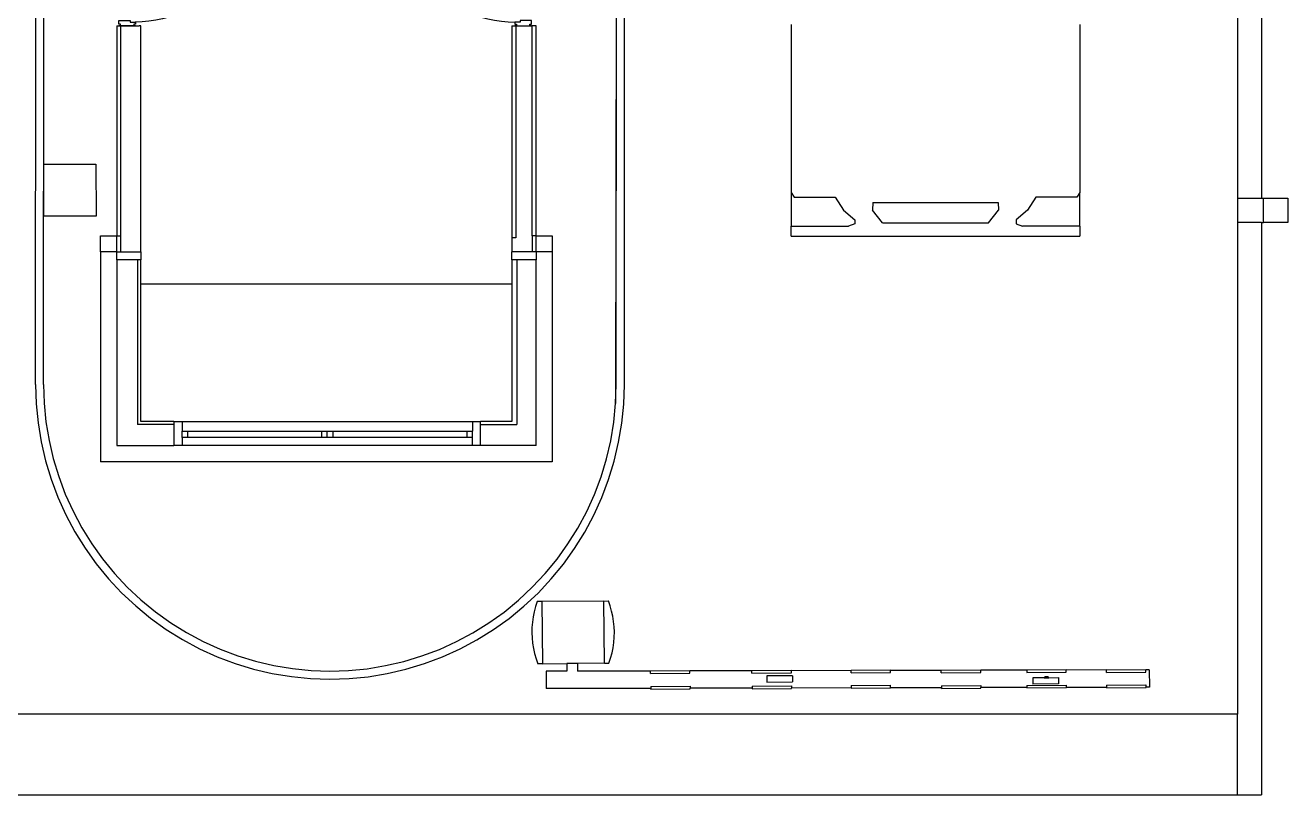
# Model space of a CAD drawing. Header units: millimetres. Extents: x 44692 to 659456, y -26273 to 96111.
# Drawn here: x 211544.65 to 211552.47, y 96099.66 to 96104.43 of the extents above; entities that cross this region are included whole.
import ezdxf

# ---------------------------------------------------------------- set-up
doc = ezdxf.new("R2010")
doc.units = ezdxf.units.MM
doc.header["$LTSCALE"] = 100
doc.layers.add('Edges', color=7, linetype='Continuous')

# ---------------------------------------------------------------- blocks, each defined once
blk = doc.blocks.new('*U171')
blk.add_lwpolyline([(34, 1426, -0.396717), (1269, 192)], format="xyb")
for points in [[(72, 192), (34, 192), (34, 1426), (72, 1426)], [(34, 192), (17, 192), (17, 192), (17, 192), (17, 192), (17, 177), (0, 177), (0, 191), (0, 41), (0, 56), (17, 56), (17, 41), (34, 41), (34, 41), (50, 41), (50, 144), (34, 144)], [(1302, 182), (1302, 197), (1302, 197), (1302, 46), (1302, 61), (1285, 61), (1285, 46), (1269, 46), (1269, 46), (1252, 46), (1252, 149), (1269, 149), (1269, 197), (1285, 197), (1285, 182)]]:
    blk.add_lwpolyline(points, close=True)
blk.add_lwpolyline([(34, 192), (72, 192)])
blk = doc.blocks.new('secutiry checkpoint guard house pl')
at = {"layer": 'Edges'}
for p, q in [((29.4982, 29.854), (29.4982, 19.9578)), ((22.0481, 21.9998), (22.0511, 27.6648)), ((22.0981, 21.9997), (22.1011, 27.6647)), ((25.6511, 27.6628), (25.6442, 21.8818)), ((25.6481, 21.9978), (25.6511, 27.6628)), ((25.6981, 21.9978), (25.7011, 27.6628)), ((29.6482, 25.5033), (29.6482, 23.1533)), ((22.5512, 24.2213), (22.5512, 22.9213)), ((22.5512, 24.2213), (22.5612, 24.2213)), ((22.5612, 24.2213), (22.5762, 24.2213)), ((22.5762, 22.9213), (22.5762, 24.2213)), ((22.5762, 24.2213), (22.6912, 24.2213)), ((22.7012, 24.2213), (22.6912, 24.2213)), ((22.7012, 22.8213), (22.7012, 24.2213)), ((25.0004, 24.2213), (25.0108, 24.2213)), ((25.0004, 24.2213), (25.0004, 22.9083)), ((25.0108, 24.2213), (25.0245, 24.2213)), ((25.0245, 24.2213), (25.0245, 22.9083)), ((25.0245, 24.2213), (25.1262, 24.2213)), ((25.1262, 22.9213), (25.1262, 24.2213)), ((25.1408, 24.2213), (25.1262, 24.2213)), ((25.1512, 24.2213), (25.1408, 24.2213)), ((25.1512, 22.9213), (25.1512, 24.2213)), ((26.7316, 24.23), (26.7316, 23.1889)), ((28.5223, 24.23), (28.5223, 23.1889)), ((22.0995, 23.3652), (22.423, 23.3656)), ((22.0999, 23.0417), (22.0995, 23.3652)), ((22.423, 23.3656), (22.4234, 23.0421)), ((26.7316, 23.1889), (26.7516, 23.1602)), ((26.7316, 23.1889), (26.7316, 22.9807)), ((28.5223, 23.1889), (28.5023, 23.1602)), ((28.5223, 22.9807), (28.5223, 23.1889)), ((26.7516, 23.1602), (27.0056, 23.1602)), ((27.0056, 23.1602), (27.0564, 23.0794)), ((27.238, 23.1277), (27.2359, 23.0794)), ((27.238, 23.1277), (28.0159, 23.1277)), ((28.0159, 23.1277), (28.0181, 23.0794)), ((28.2483, 23.1602), (28.1975, 23.0794)), ((28.5023, 23.1602), (28.2483, 23.1602)), ((29.5006, 23.1533), (29.6482, 23.1533)), ((29.6482, 23.1533), (29.6597, 23.1533)), ((29.6597, 23.0033), (29.6597, 23.1533)), ((29.6597, 23.1533), (29.8103, 23.1533)), ((29.8103, 23.1533), (29.8103, 23.0033)), ((22.4234, 23.0421), (22.0999, 23.0417)), ((27.0564, 23.0794), (27.1263, 23.0191)), ((27.1263, 23.0191), (27.1264, 22.9955)), ((27.2976, 23.0004), (27.2359, 23.0794)), ((27.9564, 23.0004), (28.0181, 23.0794)), ((28.1975, 23.0794), (28.1276, 23.0191)), ((28.1276, 23.0191), (28.1276, 22.9955)), ((26.7316, 22.9807), (27.0878, 22.9807)), ((26.7316, 22.9178), (26.7316, 22.9807)), ((27.1264, 22.9955), (27.0878, 22.9807)), ((27.2976, 23.0004), (27.9564, 23.0004)), ((28.1276, 22.9955), (28.1661, 22.9807)), ((28.5223, 22.9807), (28.1661, 22.9807)), ((28.5223, 22.9807), (28.5223, 22.9178)), ((29.6482, 23.0033), (29.5006, 23.0033)), ((29.6482, 23.0033), (29.6482, 19.4578)), ((29.6482, 23.0033), (29.6597, 23.0033)), ((29.8103, 23.0033), (29.6597, 23.0033)), ((22.4512, 22.8213), (22.4512, 22.9213)), ((22.4512, 22.9213), (22.5512, 22.9213)), ((22.5512, 22.9213), (22.5762, 22.9213)), ((22.5512, 22.8213), (22.5512, 22.9213)), ((22.5762, 22.8213), (22.5762, 22.9213)), ((25.0245, 22.9083), (25.0004, 22.9083)), ((25.0004, 22.9083), (25.0004, 22.8213)), ((25.1512, 22.9213), (25.1262, 22.9213)), ((25.1262, 22.9213), (25.1262, 22.8213)), ((25.1512, 22.8213), (25.1512, 22.9213)), ((25.1512, 22.9213), (25.2512, 22.9213)), ((25.2512, 22.9213), (25.2512, 22.8213)), ((26.7316, 22.9178), (28.5223, 22.9178)), ((22.4512, 22.8213), (22.4512, 21.5213)), ((22.5512, 22.8213), (22.4512, 22.8213)), ((22.5512, 22.8213), (22.5762, 22.8213)), ((22.5512, 22.7713), (22.5512, 22.8213)), ((22.5762, 22.8213), (22.7012, 22.8213)), ((22.7012, 22.8213), (22.7012, 22.7713)), ((25.1262, 22.8213), (25.0004, 22.8213)), ((25.0004, 22.7713), (25.0004, 22.8213)), ((25.1512, 22.8213), (25.1262, 22.8213)), ((25.2512, 22.8213), (25.1512, 22.8213)), ((25.1512, 22.8213), (25.1512, 22.7713)), ((25.2512, 22.8213), (25.2512, 21.5213)), ((22.5512, 22.7713), (22.5512, 21.6213)), ((22.6812, 22.7713), (22.5512, 22.7713)), ((22.6812, 22.7713), (22.6812, 21.7513)), ((22.7012, 22.7713), (22.6812, 22.7713)), ((22.7012, 22.6213), (22.7012, 22.7713)), ((25.0312, 22.7713), (25.0004, 22.7713)), ((25.0004, 22.7713), (25.0004, 22.6213)), ((25.0312, 22.7713), (25.0312, 21.7513)), ((25.1512, 22.7713), (25.0312, 22.7713)), ((25.1512, 21.6213), (25.1512, 22.7713)), ((22.7012, 21.7713), (22.7012, 22.6213)), ((25.0004, 22.6213), (22.7012, 22.6213)), ((25.0004, 22.6213), (25.0004, 21.7713)), ((22.0481, 21.9998), (22.0519, 21.8804)), ((22.0981, 21.9997), (22.1018, 21.8836)), ((25.6442, 21.8818), (25.6481, 21.9978)), ((25.6941, 21.8785), (25.6981, 21.9978)), ((22.0519, 21.8804), (22.0636, 21.7615)), ((22.1018, 21.8836), (22.1131, 21.768)), ((25.6328, 21.7662), (25.6442, 21.8818)), ((25.6823, 21.7596), (25.6941, 21.8785)), ((22.0636, 21.7615), (22.0829, 21.6437)), ((22.1131, 21.768), (22.132, 21.6534)), ((22.9062, 21.7713), (22.7012, 21.7713)), ((22.9062, 21.7713), (22.9562, 21.7713)), ((22.9062, 21.7713), (22.9062, 21.7513)), ((22.9562, 21.7713), (24.7562, 21.7713)), ((22.9562, 21.7713), (22.9562, 21.7113)), ((24.7562, 21.7713), (24.8062, 21.7713)), ((24.7562, 21.7713), (24.7562, 21.7113)), ((25.0004, 21.7713), (24.8062, 21.7713)), ((24.8062, 21.7513), (24.8062, 21.7713)), ((25.6138, 21.6516), (25.6328, 21.7662)), ((25.6628, 21.6418), (25.6823, 21.7596)), ((22.9062, 21.7513), (22.6812, 21.7513)), ((22.9062, 21.7513), (22.9062, 21.6213)), ((22.9562, 21.6713), (22.9562, 21.7113)), ((22.9562, 21.7113), (22.9912, 21.7113)), ((22.9912, 21.7113), (22.9912, 21.6713)), ((22.9912, 21.7113), (23.8212, 21.7113)), ((23.8212, 21.7113), (23.8212, 21.6713)), ((23.8212, 21.7113), (23.8562, 21.7113)), ((23.8562, 21.6713), (23.8562, 21.7113)), ((23.8562, 21.7113), (23.8912, 21.7113)), ((23.8912, 21.7113), (23.8912, 21.6713)), ((23.8912, 21.7113), (24.7212, 21.7113)), ((24.7212, 21.7113), (24.7212, 21.6713)), ((24.7212, 21.7113), (24.7562, 21.7113)), ((24.7562, 21.6713), (24.7562, 21.7113)), ((24.8062, 21.7513), (25.0312, 21.7513)), ((24.8062, 21.6213), (24.8062, 21.7513)), ((22.0829, 21.6437), (22.11, 21.5274)), ((22.132, 21.6534), (22.1583, 21.5403)), ((22.5512, 21.6213), (22.9062, 21.6213)), ((22.9562, 21.6213), (22.9062, 21.6213)), ((22.9912, 21.6713), (22.9562, 21.6713)), ((22.9562, 21.6713), (22.9562, 21.6213)), ((24.7562, 21.6213), (22.9562, 21.6213)), ((23.8212, 21.6713), (22.9912, 21.6713)), ((23.8562, 21.6713), (23.8212, 21.6713)), ((23.8912, 21.6713), (23.8562, 21.6713)), ((24.7212, 21.6713), (23.8912, 21.6713)), ((24.7562, 21.6713), (24.7212, 21.6713)), ((24.7562, 21.6213), (24.7562, 21.6713)), ((24.8062, 21.6213), (24.7562, 21.6213)), ((25.1512, 21.6213), (24.8062, 21.6213)), ((25.5873, 21.5385), (25.6138, 21.6516)), ((25.6356, 21.5255), (25.6628, 21.6418)), ((22.11, 21.5274), (22.1446, 21.4131)), ((22.1583, 21.5403), (22.192, 21.4291)), ((25.2512, 21.5213), (22.4512, 21.5213)), ((25.5536, 21.4273), (25.5873, 21.5385)), ((25.6009, 21.4112), (25.6356, 21.5255)), ((22.1446, 21.4131), (22.1866, 21.3013)), ((22.192, 21.4291), (22.2328, 21.3204)), ((25.5126, 21.3187), (25.5536, 21.4273)), ((25.5588, 21.2995), (25.6009, 21.4112)), ((22.1866, 21.3013), (22.2358, 21.1925)), ((22.2328, 21.3204), (22.2807, 21.2146)), ((25.4646, 21.2129), (25.5126, 21.3187)), ((25.5094, 21.1907), (25.5588, 21.2995)), ((22.2807, 21.2146), (22.3354, 21.1121)), ((25.4098, 21.1105), (25.4646, 21.2129)), ((22.2358, 21.1925), (22.2921, 21.0871)), ((25.4531, 21.0855), (25.5094, 21.1907)), ((22.2921, 21.0871), (22.3551, 20.9857)), ((22.3354, 21.1121), (22.3967, 21.0134)), ((25.3484, 21.0119), (25.4098, 21.1105)), ((25.39, 20.9841), (25.4531, 21.0855)), ((22.3551, 20.9857), (22.4246, 20.8886)), ((22.3967, 21.0134), (22.4643, 20.919)), ((25.2807, 20.9175), (25.3484, 21.0119)), ((25.3203, 20.887), (25.39, 20.9841)), ((22.4643, 20.919), (22.5379, 20.8292)), ((25.207, 20.8277), (25.2807, 20.9175)), ((22.4246, 20.8886), (22.5003, 20.7962)), ((22.5379, 20.8292), (22.6173, 20.7443)), ((25.1275, 20.743), (25.207, 20.8277)), ((25.2445, 20.7948), (25.3203, 20.887)), ((22.5003, 20.7962), (22.5819, 20.709)), ((22.6173, 20.7443), (22.702, 20.6649)), ((25.0427, 20.6637), (25.1275, 20.743)), ((25.1629, 20.7076), (25.2445, 20.7948)), ((22.5819, 20.709), (22.669, 20.6273)), ((22.702, 20.6649), (22.7918, 20.5912)), ((24.9529, 20.59), (25.0427, 20.6637)), ((25.0756, 20.626), (25.1629, 20.7076)), ((22.669, 20.6273), (22.7613, 20.5515)), ((22.7918, 20.5912), (22.8861, 20.5235)), ((24.8584, 20.5224), (24.9529, 20.59)), ((24.9833, 20.5503), (25.0756, 20.626)), ((25.1395, 20.5918), (25.1329, 20.5597)), ((25.148, 20.6235), (25.1395, 20.5918)), ((25.1584, 20.6546), (25.148, 20.6235)), ((25.1865, 20.6548), (25.1584, 20.6546)), ((25.5714, 20.6581), (25.1865, 20.6548)), ((25.1865, 20.6548), (25.1898, 20.2699)), ((25.5714, 20.6581), (25.5995, 20.6584)), ((25.5747, 20.2732), (25.5714, 20.6581)), ((25.6104, 20.6274), (25.5995, 20.6584)), ((25.6195, 20.5959), (25.6104, 20.6274)), ((25.6267, 20.5639), (25.6195, 20.5959)), ((22.7613, 20.5515), (22.8583, 20.4819)), ((22.8861, 20.5235), (22.9848, 20.4621)), ((24.7598, 20.4611), (24.8584, 20.5224)), ((24.8862, 20.4808), (24.9833, 20.5503)), ((25.1283, 20.5273), (25.1256, 20.4946)), ((25.1329, 20.5597), (25.1283, 20.5273)), ((25.6319, 20.5316), (25.6267, 20.5639)), ((25.6351, 20.4989), (25.6319, 20.5316)), ((22.8583, 20.4819), (22.9597, 20.4188)), ((22.9848, 20.4621), (23.0872, 20.4073)), ((24.6573, 20.4064), (24.7598, 20.4611)), ((24.7847, 20.4178), (24.8862, 20.4808)), ((25.1256, 20.4946), (25.1249, 20.4618)), ((25.1249, 20.4618), (25.1261, 20.4291)), ((25.1261, 20.4291), (25.1294, 20.3964)), ((25.633, 20.4007), (25.6357, 20.4334)), ((25.6364, 20.4662), (25.6351, 20.4989)), ((25.6357, 20.4334), (25.6364, 20.4662)), ((22.9597, 20.4188), (23.065, 20.3624)), ((23.065, 20.3624), (23.1738, 20.3131)), ((23.0872, 20.4073), (23.1929, 20.3593)), ((23.1929, 20.3593), (23.3016, 20.3183)), ((24.4427, 20.3177), (24.5515, 20.3585)), ((24.5515, 20.3585), (24.6573, 20.4064)), ((24.5706, 20.3123), (24.6794, 20.3616)), ((24.6794, 20.3616), (24.7847, 20.4178)), ((25.1294, 20.3964), (25.1346, 20.3641)), ((25.1346, 20.3641), (25.1417, 20.3321)), ((25.6217, 20.3362), (25.6283, 20.3683)), ((25.6283, 20.3683), (25.633, 20.4007)), ((23.1738, 20.3131), (23.2855, 20.271)), ((23.2855, 20.271), (23.3998, 20.2362)), ((23.3016, 20.3183), (23.4128, 20.2845)), ((23.4128, 20.2845), (23.5259, 20.2581)), ((24.2184, 20.2577), (24.3316, 20.284)), ((24.3316, 20.284), (24.4427, 20.3177)), ((24.3445, 20.2357), (24.4588, 20.2703)), ((24.4588, 20.2703), (24.5706, 20.3123)), ((25.1417, 20.3321), (25.1508, 20.3005)), ((25.1508, 20.3005), (25.1617, 20.2696)), ((25.1898, 20.2699), (25.1617, 20.2696)), ((25.1898, 20.2699), (25.3411, 20.2712)), ((25.4083, 20.2717), (25.3411, 20.2712)), ((25.3411, 20.2712), (25.3415, 20.2234)), ((25.5747, 20.2732), (25.4083, 20.2717)), ((25.4083, 20.2717), (25.4087, 20.2235)), ((25.5747, 20.2732), (25.6028, 20.2734)), ((25.6028, 20.2734), (25.6132, 20.3045)), ((25.6132, 20.3045), (25.6217, 20.3362)), ((23.3998, 20.2362), (23.5161, 20.209)), ((23.5161, 20.209), (23.6339, 20.1895)), ((23.5259, 20.2581), (23.6405, 20.2391)), ((23.6405, 20.2391), (23.756, 20.2277)), ((23.756, 20.2277), (23.8721, 20.2238)), ((23.8721, 20.2238), (23.9882, 20.2275)), ((23.9882, 20.2275), (24.1038, 20.2389)), ((24.1038, 20.2389), (24.2184, 20.2577)), ((24.1103, 20.1893), (24.2282, 20.2087)), ((24.2282, 20.2087), (24.3445, 20.2357)), ((25.3415, 20.2234), (25.213, 20.2231)), ((25.213, 20.2231), (25.2139, 20.1153)), ((25.3424, 20.2234), (25.3415, 20.2234)), ((25.3415, 20.2234), (25.3415, 20.2232)), ((25.4087, 20.2235), (25.4073, 20.2235)), ((25.8605, 20.2245), (25.4087, 20.2235)), ((25.4087, 20.2235), (25.4087, 20.2231)), ((25.8605, 20.2249), (26.1049, 20.2269)), ((25.8605, 20.2249), (25.8605, 20.2245)), ((25.8607, 20.2084), (25.8605, 20.2245)), ((25.8607, 20.2084), (26.105, 20.2105)), ((26.1049, 20.2251), (26.1049, 20.2269)), ((26.489, 20.226), (26.1049, 20.2251)), ((26.105, 20.2105), (26.1049, 20.2251)), ((26.489, 20.2267), (26.7333, 20.2288)), ((26.489, 20.2267), (26.489, 20.226)), ((26.4891, 20.2103), (26.489, 20.226)), ((26.4891, 20.2103), (26.7335, 20.2124)), ((26.7399, 20.1954), (26.5813, 20.194)), ((26.5813, 20.194), (26.5816, 20.1555)), ((26.7333, 20.2288), (26.7334, 20.2265)), ((27.1036, 20.2273), (26.7334, 20.2265)), ((26.7335, 20.2124), (26.7334, 20.2265)), ((26.7399, 20.1954), (26.7402, 20.1569)), ((27.1036, 20.2297), (27.348, 20.2318)), ((27.1036, 20.2297), (27.1036, 20.2273)), ((27.1038, 20.2132), (27.1036, 20.2273)), ((27.1038, 20.2132), (27.3481, 20.2153)), ((27.348, 20.2318), (27.348, 20.2279)), ((27.6628, 20.2286), (27.348, 20.2279)), ((27.3481, 20.2153), (27.348, 20.2279)), ((27.6628, 20.2289), (27.9072, 20.2309)), ((27.6628, 20.2289), (27.6628, 20.2286)), ((27.6629, 20.2124), (27.6628, 20.2286)), ((27.6629, 20.2124), (27.9073, 20.2145)), ((27.9072, 20.2291), (27.9072, 20.2309)), ((28.193, 20.2298), (27.9072, 20.2291)), ((27.9073, 20.2145), (27.9072, 20.2291)), ((28.193, 20.2315), (28.4373, 20.2336)), ((28.193, 20.2315), (28.193, 20.2298)), ((28.193, 20.2298), (28.1931, 20.215)), ((28.1931, 20.215), (28.4375, 20.2171)), ((28.309, 20.1901), (28.3131, 20.1911)), ((28.3131, 20.1911), (28.3173, 20.191)), ((28.3173, 20.191), (28.3214, 20.1899)), ((28.4373, 20.2336), (28.4374, 20.2303)), ((28.6863, 20.2309), (28.4374, 20.2303)), ((28.4375, 20.2171), (28.4374, 20.2303)), ((28.6863, 20.2321), (28.9307, 20.2342)), ((28.6863, 20.2321), (28.6863, 20.2309)), ((28.6865, 20.2157), (28.6863, 20.2309)), ((28.6865, 20.2157), (28.9308, 20.2178)), ((28.9307, 20.2342), (28.9307, 20.2314)), ((28.9516, 20.2315), (28.9307, 20.2314)), ((28.9308, 20.2178), (28.9307, 20.2314)), ((28.9516, 20.2315), (28.9526, 20.1237)), ((23.6339, 20.1895), (23.7527, 20.1778)), ((23.7527, 20.1778), (23.8721, 20.1738)), ((23.8721, 20.1738), (23.9915, 20.1776)), ((23.9915, 20.1776), (24.1103, 20.1893)), ((25.8615, 20.1168), (25.2139, 20.1153)), ((25.8614, 20.129), (26.1057, 20.1311)), ((25.8614, 20.129), (25.8615, 20.1168)), ((25.8615, 20.1126), (25.8615, 20.1168)), ((25.8615, 20.1126), (26.1059, 20.1146)), ((26.1057, 20.1311), (26.1058, 20.1174)), ((26.4899, 20.1182), (26.1058, 20.1174)), ((26.1059, 20.1146), (26.1058, 20.1174)), ((26.4898, 20.1309), (26.7342, 20.133)), ((26.4898, 20.1309), (26.4899, 20.1182)), ((26.4899, 20.1182), (26.4899, 20.1144)), ((26.4899, 20.1144), (26.7343, 20.1165)), ((26.5816, 20.1555), (26.7402, 20.1569)), ((26.7342, 20.133), (26.7343, 20.1188)), ((27.1046, 20.1196), (26.7343, 20.1188)), ((26.7343, 20.1165), (26.7343, 20.1188)), ((27.1044, 20.1338), (27.3488, 20.1359)), ((27.1044, 20.1338), (27.1046, 20.1196)), ((27.1046, 20.1196), (27.1046, 20.1174)), ((27.1046, 20.1174), (27.3489, 20.1195)), ((27.3489, 20.1201), (27.3488, 20.1359)), ((27.6637, 20.1209), (27.3489, 20.1201)), ((27.3489, 20.1195), (27.3489, 20.1201)), ((27.6636, 20.133), (27.908, 20.1351)), ((27.6636, 20.133), (27.6637, 20.1209)), ((27.6638, 20.1166), (27.6637, 20.1209)), ((27.6638, 20.1166), (27.9081, 20.1187)), ((27.908, 20.1351), (27.9081, 20.1214)), ((28.1939, 20.122), (27.9081, 20.1214)), ((27.9081, 20.1187), (27.9081, 20.1214)), ((28.1938, 20.1356), (28.4381, 20.1377)), ((28.1938, 20.1356), (28.1939, 20.122)), ((28.1939, 20.122), (28.1939, 20.1192)), ((28.1939, 20.1192), (28.4383, 20.1213)), ((28.3006, 20.1825), (28.2309, 20.1819)), ((28.2309, 20.1819), (28.2312, 20.1434)), ((28.3898, 20.1447), (28.2312, 20.1434)), ((28.3006, 20.1825), (28.3023, 20.1852)), ((28.3006, 20.1825), (28.3289, 20.1828)), ((28.3023, 20.1852), (28.3053, 20.1881)), ((28.3053, 20.1881), (28.309, 20.1901)), ((28.3214, 20.1899), (28.325, 20.1877)), ((28.325, 20.1877), (28.3279, 20.1846)), ((28.3279, 20.1846), (28.3289, 20.1828)), ((28.3289, 20.1828), (28.3895, 20.1833)), ((28.3895, 20.1833), (28.3898, 20.1447)), ((28.4383, 20.1226), (28.4381, 20.1377)), ((28.6873, 20.1232), (28.4383, 20.1226)), ((28.4383, 20.1213), (28.4383, 20.1226)), ((28.6872, 20.1363), (28.9315, 20.1384)), ((28.6872, 20.1363), (28.6873, 20.1232)), ((28.6873, 20.1232), (28.6873, 20.1198)), ((28.6873, 20.1198), (28.9317, 20.1219)), ((28.9315, 20.1384), (28.9316, 20.1237)), ((28.9526, 20.1237), (28.9316, 20.1237)), ((28.9317, 20.1219), (28.9316, 20.1237)), ((29.4982, 19.9578), (14.7024, 19.9578)), ((29.4982, 19.4578), (29.4982, 19.9578)), ((14.7024, 19.4578), (29.4982, 19.4578)), ((29.4982, 19.4578), (29.6482, 19.4578))]:
    blk.add_line(p, q, dxfattribs=at)
at = {"layer": 'Edges', "yscale": 0.0006911804762300469, "zscale": 0.0006911804762300469}
for p, xscale, rotation in [((22.5322, 25.1213), 0.0006911804762300469, 270), ((25.1545, 25.1213), -0.0006911804762300469, 90)]:
    blk.add_blockref('*U171', p, dxfattribs=dict(at, xscale=xscale, rotation=rotation))

msp = doc.modelspace()

# ---------------------------------------------------------------- block references
msp.add_blockref('secutiry checkpoint guard house pl', (211522.6632, 96080.2014))

doc.saveas('drawing.dxf')
